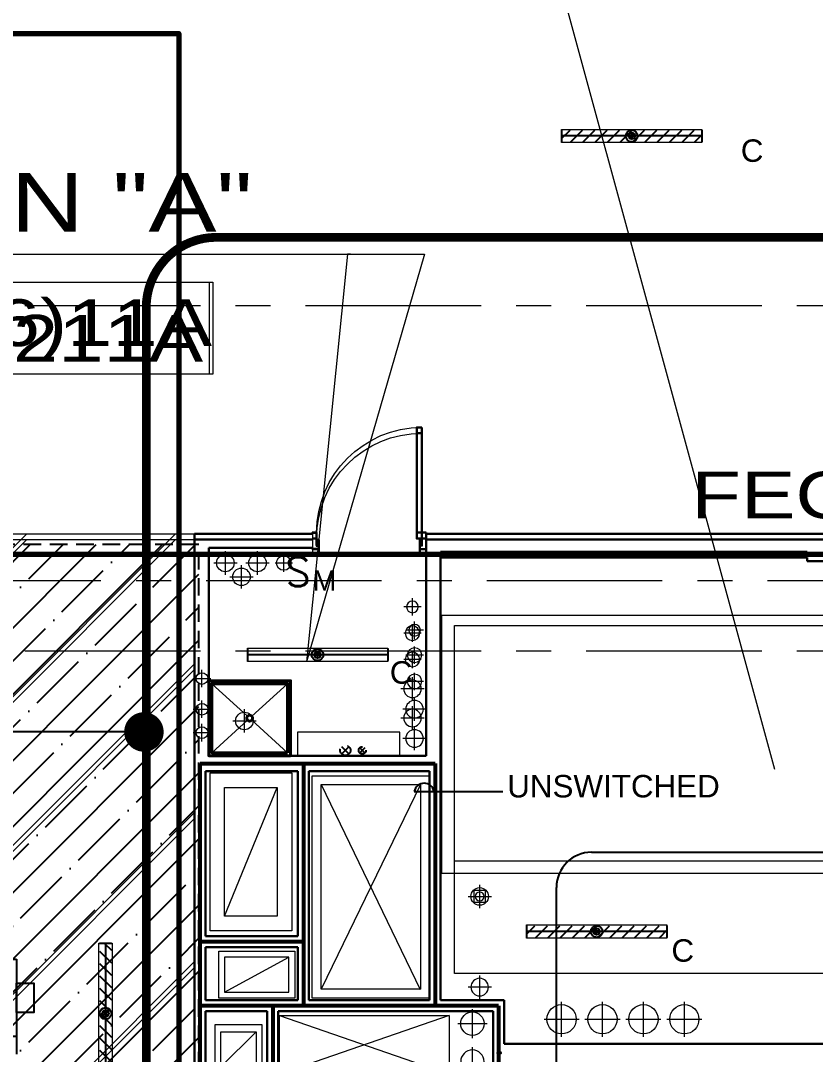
# Model space of a CAD drawing. Header units: inches. Extents: x -26575 to 27, y -11337 to 2257.
# Drawn here: x -23886 to -23614.2, y 765.2 to 1118.6 of the extents above; entities that cross this region are included whole.
import ezdxf
from ezdxf.enums import TextEntityAlignment as Align

# ---------------------------------------------------------------- set-up
doc = ezdxf.new("R2010")
doc.units = ezdxf.units.IN
doc.header["$LTSCALE"] = 48
doc.header["$MEASUREMENT"] = 0
for name, pattern in [('A106$0$CENTER', [2, 1.25, -0.25, 0.25, -0.25]), ('A112$0$CENTER', [2, 1.25, -0.25, 0.25, -0.25]), ('DASHED2', [0.375, 0.25, -0.125]), ('HIDDEN2', [0.1875, 0.125, -0.0625]), ('NB - 12th floor_plan$0$HIDDEN2', [0.1875, 0.125, -0.0625])]:
    doc.linetypes.add(name, pattern=pattern)
for name, color, linetype in [('A-Detl-Iden', 3, 'Continuous'), ('A106$0$A-ANNO-TEXT', 8, 'Continuous'), ('A106$0$A-AREA-IDEN', 8, 'Continuous'), ('A106$0$A-DOOR', 8, 'Continuous'), ('A106$0$A-DOOR-FRAM', 8, 'Continuous'), ('A106$0$A-FLOR-HLAREAS7-11', 8, 'Continuous'), ('A106$0$A-FLOR-OPENING', 8, 'Continuous'), ('A106$0$A-FLOR-PFIX', 8, 'Continuous'), ('A106$0$A-FLOR-SLAB', 8, 'Continuous'), ('A106$0$A-FLOR-SLEEVE', 8, 'Continuous'), ('A106$0$A-FLOR-SPCL', 8, 'Continuous'), ('A106$0$A-GRID-GRDP0-15', 8, 'Continuous'), ('A106$0$A-HVAC-RDFF', 8, 'Continuous'), ('A106$0$A-WALL-FULL-INTR', 8, 'Continuous'), ('A106$0$bc105-11 - A-WALL-FIRE', 8, 'Continuous'), ('A106$0$E-RISER-SLEEVE', 8, 'Continuous'), ('A106$0$M-HVAC', 8, 'Continuous'), ('A106$0$M-HVAC-FLDRAIN', 8, 'Continuous'), ('A112$0$A-ANNO-IDEN', 8, 'Continuous'), ('A112$0$A-DOOR', 8, 'Continuous'), ('A112$0$A-DOOR-FRAM', 8, 'Continuous'), ('A112$0$A-FLOR-HLAREAS7-11', 8, 'Continuous'), ('A112$0$A-FLOR-OPENING', 8, 'Continuous'), ('A112$0$A-FLOR-PFIX', 8, 'Continuous'), ('A112$0$A-FLOR-SLAB', 8, 'Continuous'), ('A112$0$A-FLOR-SLEEVE', 8, 'Continuous'), ('A112$0$A-FLOR-SPCL', 8, 'Continuous'), ('A112$0$A-GRID-GRDP0-15', 8, 'Continuous'), ('A112$0$A-HVAC-RDFF', 8, 'Continuous'), ('A112$0$A-WALL-FULL-INTR', 8, 'Continuous'), ('A112$0$bc112 - A-WALL-FIRE', 8, 'Continuous'), ('A112$0$E-RISER-SLEEVE', 8, 'Continuous'), ('A112$0$M-CONC-PAD', 8, 'Continuous'), ('A112$0$M-HVAC', 8, 'Continuous'), ('A612$0$A-FLOR-OPENING', 8, 'Continuous'), ('A612$0$A-FLOR-SLEEVE', 8, 'Continuous'), ('A612$0$br612 - E-Lite', 3, 'Continuous'), ('E-CNDT', 30, 'Continuous'), ('E-FIRE', 234, 'Continuous'), ('E-Lite', 53, 'Continuous'), ('E-Lite-Emer', 13, 'Continuous'), ('E-Lite-Swch @ 96', 53, 'Continuous'), ('E-Powr-Circ', 232, 'Continuous'), ('E-TEXT', 6, 'Continuous'), ('G-Anno', 6, 'Continuous'), ('M-HVAC-clrn', 1, 'HIDDEN2'), ('M-HVAC-EQPM-FPTD', 94, 'Continuous'), ('M-HVAC-FUTR', 4, 'HIDDEN2'), ('M-HVAC-Supp', 93, 'Continuous'), ('NB - 12th floor_plan$0$STHATCH', 1, 'NB - 12th floor_plan$0$HIDDEN2'), ('NB - 12th floor_plan$0$STWETSTACK', 1, 'NB - 12th floor_plan$0$HIDDEN2'), ('XREF', 7, 'Continuous')]:
    doc.layers.add(name, color=color, linetype=linetype)
doc.layers.add('E-Fire-Covr', color=240, linetype='Continuous', lineweight=70, plot=False)
doc.styles.add('A106$0$Arial', font='arial.ttf', dxfattribs={"height": 0.076839})
doc.styles.add('A106$0$style-Arial', font='arial.ttf')
doc.styles.add('A112$0$Arial', font='arial.ttf', dxfattribs={"height": 0.076839})
doc.styles.add('M08', font='arial.ttf', dxfattribs={"height": 7.68})
doc.styles.add('MAMEP ANNO', font='arial.ttf', dxfattribs={"height": 0.078125})
doc.styles.get("Standard").update_dxf_attribs({"font": 'simplex.shx'})

# ---------------------------------------------------------------- blocks, each defined once
blk = doc.blocks.new('*D343', base_point=(0, 0))
at = {"layer": 'A106$0$A-FLOR-SLEEVE', "linetype": 'Continuous', "lineweight": 0}
for p, q in [((0, -4), (0, 4)), ((-4, 0), (4, 0))]:
    blk.add_line(p, q, dxfattribs=at)
blk = doc.blocks.new('*U342')
at = {"layer": 'A106$0$A-FLOR-SLEEVE', "linetype": 'Continuous', "lineweight": 13}
blk.add_circle((0, 0), 3, dxfattribs=at)
at = {"layer": 'A106$0$A-FLOR-SLEEVE', "linetype": 'Continuous', "lineweight": 0}
blk.add_blockref('*D343', (0, 0), dxfattribs=at)
blk = doc.blocks.new('A106$0$36D478_2')
at = {"layer": 'A106$0$A-DOOR', "linetype": 'Continuous', "lineweight": 0, "extrusion": (0, 0, -1)}
blk.add_arc((0.85, 5.25), 36, 0, 90, dxfattribs=at)
at = {"layer": 'A106$0$A-DOOR', "linetype": 'Continuous', "lineweight": 30}
blk.add_3dface([(-0.85, 41.25), (-2.6, 41.25), (-2.6, 5.25), (-0.85, 5.25)], dxfattribs=at)
at = {"layer": 'A106$0$A-DOOR-FRAM', "linetype": 'Continuous', "lineweight": 30}
for p, q in [((-38.35, 5.25), (-36.85, 5.25)), ((-38.35, 5.25), (-38.35, 4.88)), ((-36.85, 5.25), (-36.85, 2.83)), ((0.65, 5.25), (-0.85, 5.25)), ((-0.85, 5.25), (-0.85, 2.83)), ((0.65, 5.25), (0.65, 4.88)), ((-38.35, -0.37), (-38.35, 0)), ((-36.85, 2.83), (-36.1, 2.83)), ((-36.1, 2.83), (-36.1, -0.37)), ((-0.85, 2.83), (-1.6, 2.83)), ((-1.6, 2.83), (-1.6, -0.37)), ((0.65, -0.37), (0.65, 0)), ((-36.1, -0.37), (-38.35, -0.37)), ((-1.6, -0.37), (0.65, -0.37))]:
    blk.add_line(p, q, dxfattribs=at)
at = {"layer": 'A106$0$A-DOOR-FRAM', "linetype": 'Continuous', "lineweight": 13}
for p, q in [((-38.35, 4.88), (-38.2, 4.88)), ((-38.2, 5.1), (-37, 5.1)), ((-38.2, 5.1), (-38.2, 4.88)), ((-37, 5.1), (-37, 2.68)), ((0.5, 5.1), (-0.7, 5.1)), ((-0.7, 5.1), (-0.7, 2.68)), ((0.5, 5.1), (0.5, 4.88)), ((0.65, 4.88), (0.5, 4.88)), ((-38.2, 0), (-38.35, 0)), ((-38.2, -0.22), (-38.2, 0)), ((-37, 2.68), (-36.25, 2.68)), ((-36.25, 2.68), (-36.25, -0.22)), ((-0.7, 2.68), (-1.45, 2.68)), ((-1.45, 2.68), (-1.45, -0.22)), ((0.5, -0.22), (0.5, 0)), ((0.5, 0), (0.65, 0)), ((-36.25, -0.22), (-38.2, -0.22)), ((-1.45, -0.22), (0.5, -0.22))]:
    blk.add_line(p, q, dxfattribs=at)
blk = doc.blocks.new('*D346', base_point=(0, 0))
at = {"linetype": 'Continuous', "lineweight": 0}
for p, q in [((-0.75, 0), (0.75, 0)), ((0, -0.75), (0, 0.75))]:
    blk.add_line(p, q, dxfattribs=at)
blk = doc.blocks.new('*U345')
at = {"layer": 'A106$0$E-RISER-SLEEVE', "linetype": 'Continuous', "lineweight": 13}
blk.add_circle((0, 0), 0.5, dxfattribs=at)
at = {"linetype": 'Continuous', "lineweight": 0}
blk.add_blockref('*D346', (0, 0), dxfattribs=at)
blk = doc.blocks.new('*D350', base_point=(0, 0))
at = {"layer": 'A106$0$A-FLOR-SLEEVE', "linetype": 'Continuous', "lineweight": 0}
for p, q in [((0, -6), (0, 6)), ((-6, 0), (6, 0))]:
    blk.add_line(p, q, dxfattribs=at)
blk = doc.blocks.new('*U349')
at = {"layer": 'A106$0$A-FLOR-SLEEVE', "linetype": 'Continuous', "lineweight": 13}
blk.add_circle((0, 0), 5, dxfattribs=at)
at = {"layer": 'A106$0$A-FLOR-SLEEVE', "linetype": 'Continuous', "lineweight": 0}
blk.add_blockref('*D350', (0, 0), dxfattribs=at)
blk = doc.blocks.new('*D360', base_point=(0, 0))
at = {"layer": 'A106$0$A-FLOR-SLEEVE', "linetype": 'Continuous', "lineweight": 0}
for p, q in [((-3, 0), (3, 0)), ((0, -3), (0, 3))]:
    blk.add_line(p, q, dxfattribs=at)
blk = doc.blocks.new('*U359')
at = {"layer": 'A106$0$A-FLOR-SLEEVE', "linetype": 'Continuous', "lineweight": 13}
blk.add_circle((0, 0), 2.5, dxfattribs=at)
at = {"layer": 'A106$0$A-FLOR-SLEEVE', "linetype": 'Continuous', "lineweight": 0}
blk.add_blockref('*D360', (0, 0), dxfattribs=at)
blk = doc.blocks.new('*D362', base_point=(0, 0))
at = {"layer": 'A106$0$A-FLOR-SLEEVE', "linetype": 'Continuous', "lineweight": 0}
for p, q in [((0, -4), (0, 4)), ((4, 0), (-4, 0))]:
    blk.add_line(p, q, dxfattribs=at)
blk = doc.blocks.new('*U361')
at = {"layer": 'A106$0$A-FLOR-SLEEVE', "linetype": 'Continuous', "lineweight": 13, "extrusion": (0, 0, -1)}
blk.add_circle((0, 0), 3, dxfattribs=at)
at = {"layer": 'A106$0$A-FLOR-SLEEVE', "linetype": 'Continuous', "lineweight": 0}
blk.add_blockref('*D362', (0, 0), dxfattribs=at)
blk = doc.blocks.new('*D364', base_point=(0, 0))
at = {"layer": 'A106$0$A-FLOR-SLEEVE', "linetype": 'Continuous', "lineweight": 0}
for p, q in [((0, -3), (0, 3)), ((3, 0), (-3, 0))]:
    blk.add_line(p, q, dxfattribs=at)
blk = doc.blocks.new('*U363')
at = {"layer": 'A106$0$A-FLOR-SLEEVE', "linetype": 'Continuous', "lineweight": 13, "extrusion": (0, 0, -1)}
blk.add_circle((0, 0), 2.5, dxfattribs=at)
at = {"layer": 'A106$0$A-FLOR-SLEEVE', "linetype": 'Continuous', "lineweight": 0}
blk.add_blockref('*D364', (0, 0), dxfattribs=at)
blk = doc.blocks.new('*D366', base_point=(0, 0))
at = {"layer": 'A106$0$A-FLOR-SLEEVE', "linetype": 'Continuous', "lineweight": 0}
for p, q in [((0, -3), (0, 3)), ((3, 0), (-3, 0))]:
    blk.add_line(p, q, dxfattribs=at)
blk = doc.blocks.new('*U365')
at = {"layer": 'A106$0$A-FLOR-SLEEVE', "linetype": 'Continuous', "lineweight": 13, "extrusion": (0, 0, -1)}
blk.add_circle((0, 0), 2, dxfattribs=at)
at = {"layer": 'A106$0$A-FLOR-SLEEVE', "linetype": 'Continuous', "lineweight": 0}
blk.add_blockref('*D366', (0, 0), dxfattribs=at)
blk = doc.blocks.new('*D368', base_point=(0, 0))
at = {"layer": 'A106$0$A-FLOR-SLEEVE', "linetype": 'Continuous', "lineweight": 0}
for p, q in [((-3, 0), (3, 0)), ((0, -3), (0, 3))]:
    blk.add_line(p, q, dxfattribs=at)
blk = doc.blocks.new('*U367')
at = {"layer": 'A106$0$A-FLOR-SLEEVE', "linetype": 'Continuous', "lineweight": 13}
blk.add_circle((0, 0), 2, dxfattribs=at)
at = {"layer": 'A106$0$A-FLOR-SLEEVE', "linetype": 'Continuous', "lineweight": 0}
blk.add_blockref('*D368', (0, 0), dxfattribs=at)
blk = doc.blocks.new('*U377')
at = {"layer": 'A106$0$M-HVAC-FLDRAIN', "linetype": 'Continuous', "lineweight": 0, "extrusion": (0, 0, -1)}
blk.add_circle((0, 0, 0), 12, dxfattribs=at)
at = {"layer": 'A106$0$M-HVAC-FLDRAIN', "linetype": 'Continuous', "lineweight": 13}
blk.add_3dface([(16, 16, 0), (-16, 16, 0), (-16, -16, 0), (16, -16, 0)], dxfattribs=at)
blk = doc.blocks.new('A106')
at = {"layer": 'A106$0$A-FLOR-HLAREAS7-11', "lineweight": 0}
h = blk.add_hatch(dxfattribs=at)
h.set_pattern_fill('HATCH', color=256, style=0, pattern_type=2)
h.set_pattern_definition([(45, (-24101.187, 216.82), (-25.4558, 25.4558), [])])
h.paths.add_polyline_path([(-23826.57, 943.16), (-23826.57, 543.91), (-24212.2, 543.91), (-24036.51, 943.16)])
at = {"layer": 'A106$0$A-AREA-IDEN', "lineweight": 13}
blk.add_line((-23930.16, 1038.72, 0.21), (-23773.25, 1038.72, 0.21), dxfattribs=at)
at = {"layer": 'A106$0$A-AREA-IDEN', "lineweight": 0, "elevation": 0.21, "flags": 128}
for points in [[(-23760.58, 1163.87), (-23710.41, 1163.87), (-23628.22, 862.66)], [(-23773.25, 1038.72), (-23747.94, 1038.72), (-23788.22, 899.41)]]:
    blk.add_lwpolyline(points, dxfattribs=at)
at = {"layer": 'A106$0$A-AREA-IDEN', "lineweight": 13}
blk.add_3dface([(-23928.96, 1029.2, 0.21), (-23821.58, 1029.2, 0.21), (-23821.58, 997.67, 0.21), (-23928.96, 997.67, 0.21)], dxfattribs=at)
at = {"layer": 'A106$0$A-FLOR-HLAREAS7-11', "lineweight": 0}
blk.add_3dface([(-23826.57, 943.16), (-23826.57, 543.91), (-24212.2, 543.91), (-24036.51, 943.16)], dxfattribs=at)
at = {"layer": 'A106$0$A-FLOR-OPENING', "lineweight": 0}
for points in [[(-23821.27, 861.41), (-23793.27, 861.41), (-23793.27, 807.41), (-23821.27, 807.41)], [(-23786.27, 860.41), (-23746.27, 860.41), (-23746.27, 784.41), (-23786.27, 784.41)], [(-23818.27, 800.41), (-23792.27, 800.41), (-23792.27, 784.41), (-23818.27, 784.41)], [(-23797.52, 778.41), (-23739.52, 778.41), (-23739.52, 758.41), (-23797.52, 758.41)], [(-23819.52, 775.41), (-23803.52, 775.41), (-23803.52, 758.41), (-23819.52, 758.41)]]:
    blk.add_3dface(points, dxfattribs=at)
at = {"layer": 'A106$0$A-FLOR-PFIX', "lineweight": 0}
for p, q in [((-23820.7, 891.9), (-23808.45, 880.77)), ((-23794.72, 891.9), (-23806.94, 880.78)), ((-23808.46, 879.4), (-23820.7, 868.27)), ((-23806.96, 879.41), (-23794.72, 868.27))]:
    blk.add_line(p, q, dxfattribs=at)
at = {"layer": 'A106$0$A-FLOR-PFIX', "lineweight": 40, "extrusion": (0, 0, -1)}
blk.add_circle((23807.71, 880.09), 1.01, dxfattribs=at)
at = {"layer": 'A106$0$A-FLOR-PFIX', "lineweight": 40}
for points in [[(-23793.72, 867.27), (-23821.7, 867.27), (-23821.7, 892.9), (-23793.72, 892.9)], [(-23794.72, 868.27), (-23820.7, 868.27), (-23820.7, 891.9), (-23794.72, 891.9)]]:
    blk.add_3dface(points, dxfattribs=at)
at = {"layer": 'A106$0$A-FLOR-SLAB', "lineweight": 0}
for p, q in [((-23797.52, 778.41), (-23739.52, 758.41)), ((-23739.52, 778.41), (-23797.52, 758.41))]:
    blk.add_line(p, q, dxfattribs=at)
at = {"layer": 'A106$0$A-FLOR-SPCL', "lineweight": 13}
blk.add_3dface([(-23791.3, 867.27), (-23756.3, 867.27), (-23756.3, 875.27), (-23791.3, 875.27)], dxfattribs=at)
at = {"layer": 'A106$0$A-GRID-GRDP0-15', "linetype": 'A106$0$CENTER', "lineweight": 0}
for p, q in [((-23884.56, 1021.17), (-20452.76, 1021.17)), ((-24110.57, 927.16), (-20437.54, 927.16)), ((-23884.56, 903.16), (-20364.93, 903.16))]:
    blk.add_line(p, q, dxfattribs=at)
at = {"layer": 'A106$0$A-HVAC-RDFF', "lineweight": 0}
for p, q in [((-23816.27, 812.41), (-23798.27, 856.41)), ((-23749.27, 857.41), (-23783.27, 787.41)), ((-23783.27, 857.41), (-23749.35, 787.37)), ((-23816.27, 786.41), (-23794.27, 798.41)), ((-23817.52, 760.91), (-23805.52, 772.91))]:
    blk.add_line(p, q, dxfattribs=at)
at = {"layer": 'A106$0$A-HVAC-RDFF', "lineweight": 13}
for points in [[(-23816.27, 856.41), (-23798.27, 856.41), (-23798.27, 812.41), (-23816.27, 812.41)], [(-23783.27, 857.41), (-23749.27, 857.41), (-23749.27, 787.41), (-23783.27, 787.41)], [(-23816.27, 786.41), (-23794.27, 786.41), (-23794.27, 798.41), (-23816.27, 798.41)], [(-23817.52, 772.91), (-23805.52, 772.91), (-23805.52, 760.91), (-23817.52, 760.91)]]:
    blk.add_3dface(points, dxfattribs=at)
at = {"layer": 'A106$0$A-WALL-FULL-INTR', "lineweight": 30}
for p, q in [((-23826.57, 752.66), (-23826.57, 943.16)), ((-23786.15, 943.16), (-23826.57, 943.16)), ((-23558.28, 943.16), (-23747.3, 943.16)), ((-23747.3, 943.16), (-23747.3, 867.27)), ((-23821.69, 938.29), (-23786.15, 938.29)), ((-23821.69, 867.27), (-23821.69, 938.29)), ((-23617.02, 937.03), (-23742.43, 937.03)), ((-23742.43, 937.03), (-23742.43, 783.66)), ((-23617.02, 935.78), (-23617.02, 937.03)), ((-23593.02, 935.78), (-23617.02, 935.78)), ((-23821.69, 867.27), (-23747.3, 867.27)), ((-23822.82, 862.02), (-23791.18, 862.02)), ((-23822.82, 805.52), (-23822.82, 862.02)), ((-23791.18, 862.02), (-23791.18, 805.52)), ((-23787.43, 862.02), (-23787.43, 783.66)), ((-23787.43, 862.02), (-23746.18, 862.02)), ((-23746.18, 862.02), (-23746.18, 783.66)), ((-23746.18, 858.5), (-23746.18, 783.66)), ((-23791.18, 805.52), (-23822.82, 805.52)), ((-23791.18, 801.77), (-23822.82, 801.77)), ((-23822.82, 783.66), (-23822.82, 801.77)), ((-23791.18, 801.77), (-23791.18, 783.66)), ((-23791.18, 783.66), (-23822.82, 783.66)), ((-23746.18, 783.66), (-23787.43, 783.66)), ((-23746.18, 783.66), (-23783.49, 783.66)), ((-23720.69, 783.66), (-23742.43, 783.66)), ((-23720.69, 783.66), (-23720.69, 768.78)), ((-23801.69, 779.91), (-23822.82, 779.91)), ((-23822.82, 756.41), (-23822.82, 779.91)), ((-23801.69, 779.91), (-23801.69, 756.41)), ((-23724.44, 779.91), (-23797.94, 779.91)), ((-23797.94, 779.91), (-23797.94, 756.41)), ((-23724.44, 779.91), (-23724.44, 756.41)), ((-23487.49, 768.78), (-23720.69, 768.78))]:
    blk.add_line(p, q, dxfattribs=at)
at = {"layer": 'A106$0$A-WALL-FULL-INTR', "lineweight": 13}
blk.add_line((-23786.15, 938.29), (-23786.15, 943.16), dxfattribs=at)
at = {"layer": 'A106$0$bc105-11 - A-WALL-FIRE', "lineweight": 53}
for p, q in [((-23824.69, 754.54), (-23824.69, 864.65)), ((-23824.69, 864.65), (-23744.31, 864.65)), ((-23789.31, 864.65), (-23789.31, 781.79)), ((-23744.31, 864.65), (-23744.31, 781.79)), ((-23789.46, 803.65), (-23824.69, 803.65)), ((-23722.57, 781.79), (-23824.69, 781.79)), ((-23799.82, 781.79), (-23799.82, 754.54)), ((-23722.57, 781.79), (-23722.57, 754.54))]:
    blk.add_line(p, q, dxfattribs=at)
at = {"layer": 'A106$0$M-HVAC', "lineweight": 0}
for p, q in [((-23737.65, 792.8), (-23737.65, 831.16)), ((-23547.08, 792.8), (-23737.65, 792.8))]:
    blk.add_line(p, q, dxfattribs=at)
at = {"layer": 'A106$0$M-HVAC', "lineweight": 13}
blk.add_3dface([(-23737.65, 911.8), (-23547.08, 911.8), (-23547.08, 831.16), (-23737.65, 831.16)], dxfattribs=at)
at = {"layer": 'A106$0$A-DOOR', "lineweight": 0}
blk.add_blockref('A106$0$36D478_2', (-23747.95, 938.28), dxfattribs=at)
at = {"layer": 'A106$0$A-FLOR-SLEEVE', "lineweight": 13}
for name, p in [('*U342', (-23816.02, 933.16)), ('*U342', (-23805.02, 933.16)), ('*U359', (-23796.02, 933.16)), ('*U342', (-23810.52, 928.41)), ('*U365', (-23752.02, 918.16)), ('*U363', (-23752.02, 909.16)), ('*U363', (-23752.02, 900.16)), ('*U367', (-23824.02, 893.66)), ('*U361', (-23752.02, 890.16)), ('*U361', (-23752.02, 880.16)), ('*U342', (-23809.52, 879.16)), ('*U342', (-23729.02, 819.16)), ('*U361', (-23729.02, 788.16)), ('*U349', (-23701.02, 777.16)), ('*U349', (-23687.02, 777.16)), ('*U349', (-23673.02, 777.16)), ('*U349', (-23659.02, 777.16))]:
    blk.add_blockref(name, p, dxfattribs=at)
at = {"layer": 'A106$0$E-RISER-SLEEVE', "lineweight": 13}
blk.add_blockref('*U345', (-23722.23, 765.72), dxfattribs=at)
at = {"layer": 'A106$0$M-HVAC-FLDRAIN', "lineweight": 0, "xscale": 0.125, "yscale": 0.125, "zscale": 0.125}
blk.add_blockref('*U377', (-23729.02, 819.16, 0), dxfattribs=at)
at = {"layer": 'A106$0$A-ANNO-TEXT', "lineweight": 13, "style": 'A106$0$style-Arial', "width": 1.246875}
blk.add_text('FEC', height=16, dxfattribs=at).set_placement((-23656.66, 964.41, 0.21), align=Align.TOP_LEFT)
at = {"layer": 'A106$0$A-AREA-IDEN', "lineweight": 13, "style": 'A106$0$style-Arial', "width": 1.246875}
blk.add_text('E(6)11A', height=16, dxfattribs=at).set_placement((-23922.78, 1007.31, 0.21))
at = {"layer": 'A106$0$A-AREA-IDEN', "lineweight": 13, "insert": (-23930.16, 1046.19, 0.21), "char_height": 20, "attachment_point": 7, "line_spacing_factor": 0.6, "style": 'A106$0$Arial'}
blk.add_mtext('\\H1x;\\W1.24688;JAN "A"', dxfattribs=at)
blk = doc.blocks.new('LTG-Switch-Anno')
at = {"color": 0, "linetype": 'ByBlock'}
blk.add_text('S', height=0.1042, dxfattribs=at).set_placement((0, -0.1094), align=Align.CENTER)
at = {"color": 6, "style": 'MAMEP ANNO'}
blk.add_attdef('SUB', (0.0521, -0.125), '', height=0.0729, dxfattribs=at)
blk = doc.blocks.new('A112')
at = {"layer": 'A112$0$A-FLOR-HLAREAS7-11', "lineweight": 0}
h = blk.add_hatch(dxfattribs=at)
h.set_pattern_fill('HATCH', color=256, style=0, pattern_type=2)
h.set_pattern_definition([(45, (-24101.187, 214.82), (-25.4558, 25.4558), [])])
h.paths.add_polyline_path([(-23826.57, 941.16), (-23826.57, 543.91), (-24212.2, 543.91), (-24036.31, 941.16)])
at = {"layer": 'A112$0$A-ANNO-IDEN', "lineweight": 13}
blk.add_line((-23930.16, 1038.72, 0.21), (-23773.25, 1038.72, 0.21), dxfattribs=at)
at = {"layer": 'A112$0$A-ANNO-IDEN', "lineweight": 0, "elevation": 0.21, "flags": 128}
for points in [[(-23760.58, 1163.87), (-23710.41, 1163.87), (-23628.22, 862.66)], [(-23773.25, 1038.72), (-23774.24, 1038.72), (-23788.22, 899.41)]]:
    blk.add_lwpolyline(points, dxfattribs=at)
at = {"layer": 'A112$0$A-ANNO-IDEN', "lineweight": 13}
blk.add_3dface([(-23928.96, 1029.2, 0.21), (-23820.3, 1029.2, 0.21), (-23820.3, 997.67, 0.21), (-23928.96, 997.67, 0.21)], dxfattribs=at)
at = {"layer": 'A112$0$A-DOOR', "lineweight": 0, "extrusion": (0, 0, -1)}
blk.add_arc((23748.8, 941.53), 36, 0, 90, dxfattribs=at)
at = {"layer": 'A112$0$A-DOOR', "lineweight": 30}
blk.add_3dface([(-23748.8, 977.53), (-23750.55, 977.53), (-23750.55, 941.53), (-23748.8, 941.53)], dxfattribs=at)
at = {"layer": 'A112$0$A-DOOR-FRAM', "lineweight": 30}
for p, q in [((-23786.3, 941.53), (-23784.8, 941.53)), ((-23786.3, 941.53), (-23786.3, 941.16)), ((-23784.8, 941.53), (-23784.8, 939.11)), ((-23747.3, 941.53), (-23748.8, 941.53)), ((-23748.8, 941.53), (-23748.8, 939.11)), ((-23747.3, 941.53), (-23747.3, 941.16)), ((-23784.8, 939.11), (-23784.05, 939.11)), ((-23784.05, 939.11), (-23784.05, 935.91)), ((-23748.8, 939.11), (-23749.55, 939.11)), ((-23749.55, 939.11), (-23749.55, 935.91)), ((-23786.3, 935.91), (-23786.3, 936.29)), ((-23784.05, 935.91), (-23786.3, 935.91)), ((-23749.55, 935.91), (-23747.3, 935.91)), ((-23747.3, 935.91), (-23747.3, 936.28))]:
    blk.add_line(p, q, dxfattribs=at)
at = {"layer": 'A112$0$A-DOOR-FRAM', "lineweight": 13}
for p, q in [((-23786.3, 941.16), (-23786.15, 941.16)), ((-23786.15, 941.38), (-23784.95, 941.38)), ((-23786.15, 941.38), (-23786.15, 941.16)), ((-23784.95, 941.38), (-23784.95, 938.96)), ((-23747.45, 941.38), (-23748.65, 941.38)), ((-23748.65, 941.38), (-23748.65, 938.96)), ((-23747.45, 941.38), (-23747.45, 941.16)), ((-23747.3, 941.16), (-23747.45, 941.16)), ((-23784.95, 938.96), (-23784.2, 938.96)), ((-23784.2, 938.96), (-23784.2, 936.06)), ((-23748.65, 938.96), (-23749.4, 938.96)), ((-23749.4, 938.96), (-23749.4, 936.06)), ((-23786.15, 936.29), (-23786.3, 936.29)), ((-23786.15, 936.06), (-23786.15, 936.29)), ((-23784.2, 936.06), (-23786.15, 936.06)), ((-23749.4, 936.06), (-23747.45, 936.06)), ((-23747.45, 936.06), (-23747.45, 936.28)), ((-23747.45, 936.28), (-23747.3, 936.28))]:
    blk.add_line(p, q, dxfattribs=at)
at = {"layer": 'A112$0$A-FLOR-HLAREAS7-11', "lineweight": 0}
blk.add_3dface([(-23826.57, 941.16), (-23826.57, 543.91), (-24212.2, 543.91), (-24036.31, 941.16)], dxfattribs=at)
at = {"layer": 'A112$0$A-FLOR-OPENING', "lineweight": 0}
for points in [[(-23821.27, 861.41), (-23793.27, 861.41), (-23793.27, 807.41), (-23821.27, 807.41)], [(-23786.27, 860.41), (-23746.27, 860.41), (-23746.27, 784.41), (-23786.27, 784.41)], [(-23818.27, 800.41), (-23792.27, 800.41), (-23792.27, 784.41), (-23818.27, 784.41)], [(-23797.52, 778.41), (-23739.52, 778.41), (-23739.52, 758.41), (-23797.52, 758.41)], [(-23819.52, 775.41), (-23803.52, 775.41), (-23803.52, 758.41), (-23819.52, 758.41)]]:
    blk.add_3dface(points, dxfattribs=at)
at = {"layer": 'A112$0$A-FLOR-PFIX', "lineweight": 0}
for p, q in [((-23820.7, 891.9), (-23808.45, 880.77)), ((-23794.72, 891.9), (-23806.94, 880.78)), ((-23808.46, 879.4), (-23820.7, 868.27)), ((-23806.96, 879.41), (-23794.72, 868.27))]:
    blk.add_line(p, q, dxfattribs=at)
at = {"layer": 'A112$0$A-FLOR-PFIX', "lineweight": 40, "extrusion": (0, 0, -1)}
blk.add_circle((23807.71, 880.09), 1.01, dxfattribs=at)
at = {"layer": 'A112$0$A-FLOR-PFIX', "lineweight": 40}
for points in [[(-23793.72, 867.27), (-23821.7, 867.27), (-23821.7, 892.9), (-23793.72, 892.9)], [(-23794.72, 868.27), (-23820.7, 868.27), (-23820.7, 891.9), (-23794.72, 891.9)]]:
    blk.add_3dface(points, dxfattribs=at)
at = {"layer": 'A112$0$A-FLOR-SLAB', "lineweight": 0}
for p, q in [((-23797.52, 778.41), (-23739.52, 758.41)), ((-23739.52, 778.41), (-23797.52, 758.41))]:
    blk.add_line(p, q, dxfattribs=at)
at = {"layer": 'A112$0$A-FLOR-SLEEVE', "lineweight": 0}
for p, q in [((-23816.02, 929.16), (-23816.02, 937.16)), ((-23805.02, 929.16), (-23805.02, 937.16)), ((-23820.02, 933.16), (-23812.02, 933.16)), ((-23809.02, 933.16), (-23801.02, 933.16)), ((-23799.02, 933.16), (-23793.02, 933.16)), ((-23796.02, 930.16), (-23796.02, 936.16)), ((-23751.3, 907.16), (-23751.3, 913.16)), ((-23751.3, 907.16), (-23751.3, 913.16)), ((-23748.3, 910.16), (-23754.3, 910.16)), ((-23748.3, 910.16), (-23754.3, 910.16)), ((-23748.3, 901.66), (-23754.3, 901.66)), ((-23748.3, 901.66), (-23754.3, 901.66)), ((-23751.3, 898.66), (-23751.3, 904.66)), ((-23751.3, 898.66), (-23751.3, 904.66)), ((-23824.02, 890.66), (-23824.02, 896.66)), ((-23751.3, 889.66), (-23751.3, 895.66)), ((-23751.3, 889.66), (-23751.3, 895.66)), ((-23827.02, 893.66), (-23821.02, 893.66)), ((-23748.3, 892.66), (-23754.3, 892.66)), ((-23748.3, 892.66), (-23754.3, 892.66)), ((-23751.3, 879.16), (-23751.3, 887.16)), ((-23751.3, 879.16), (-23751.3, 887.16)), ((-23824.02, 880.17), (-23824.02, 886.17)), ((-23827.02, 883.17), (-23821.02, 883.17)), ((-23809.52, 875.16), (-23809.52, 883.16)), ((-23747.3, 883.16), (-23755.3, 883.16)), ((-23747.3, 883.16), (-23755.3, 883.16)), ((-23824.02, 872.16), (-23824.02, 878.16)), ((-23813.52, 879.16), (-23805.52, 879.16)), ((-23751.3, 869.16), (-23751.3, 877.16)), ((-23751.3, 869.16), (-23751.3, 877.16)), ((-23827.02, 875.16), (-23821.02, 875.16)), ((-23747.3, 873.16), (-23755.3, 873.16)), ((-23747.3, 873.16), (-23755.3, 873.16)), ((-23701.02, 771.16), (-23701.02, 783.16)), ((-23687.02, 771.16), (-23687.02, 783.16)), ((-23673.02, 771.16), (-23673.02, 783.16)), ((-23659.02, 771.16), (-23659.02, 783.16)), ((-23731.52, 770.66), (-23731.52, 780.66)), ((-23736.52, 775.66), (-23726.52, 775.66)), ((-23707.02, 777.16), (-23695.02, 777.16)), ((-23693.02, 777.16), (-23681.02, 777.16)), ((-23679.02, 777.16), (-23667.02, 777.16)), ((-23665.02, 777.16), (-23653.02, 777.16)), ((-23731.52, 757.66), (-23731.52, 767.66))]:
    blk.add_line(p, q, dxfattribs=at)
at = {"layer": 'A112$0$A-FLOR-SLEEVE', "lineweight": 13}
for centre, radius in [((-23816.02, 933.16), 3), ((-23805.02, 933.16), 3), ((-23796.02, 933.16), 2.5), ((-23824.02, 893.66), 2), ((-23824.02, 883.17), 2), ((-23809.52, 879.16), 3), ((-23824.02, 875.16), 2), ((-23701.02, 777.16), 5), ((-23687.02, 777.16), 5), ((-23673.02, 777.16), 5), ((-23659.02, 777.16), 5), ((-23731.52, 775.66), 4)]:
    blk.add_circle(centre, radius, dxfattribs=at)
at = {"layer": 'A112$0$A-FLOR-SLEEVE', "lineweight": 13, "extrusion": (0, 0, -1)}
for centre, radius in [((23751.3, 910.16), 2), ((23751.3, 910.16), 2), ((23751.3, 901.66), 2.5), ((23751.3, 901.66), 2.5), ((23751.3, 892.66), 2.5), ((23751.3, 892.66), 2.5), ((23751.3, 883.16), 3), ((23751.3, 883.16), 3), ((23751.3, 873.16), 3), ((23751.3, 873.16), 3), ((23731.52, 762.66), 4)]:
    blk.add_circle(centre, radius, dxfattribs=at)
at = {"layer": 'A112$0$A-FLOR-SPCL', "lineweight": 13}
blk.add_3dface([(-23791.3, 867.27), (-23756.3, 867.27), (-23756.3, 875.27), (-23791.3, 875.27)], dxfattribs=at)
at = {"layer": 'A112$0$A-GRID-GRDP0-15', "linetype": 'A112$0$CENTER', "lineweight": 0}
for p, q in [((-23884.56, 1021.17), (-20452.76, 1021.17)), ((-24110.57, 927.16), (-20437.54, 927.16)), ((-23884.56, 903.16), (-20364.93, 903.16))]:
    blk.add_line(p, q, dxfattribs=at)
at = {"layer": 'A112$0$A-HVAC-RDFF', "lineweight": 0}
for p, q in [((-23816.27, 812.41), (-23798.27, 856.41)), ((-23749.27, 857.41), (-23783.27, 787.41)), ((-23783.27, 857.41), (-23749.35, 787.37)), ((-23816.27, 786.41), (-23794.27, 798.41)), ((-23817.52, 760.91), (-23805.52, 772.91))]:
    blk.add_line(p, q, dxfattribs=at)
at = {"layer": 'A112$0$A-HVAC-RDFF', "lineweight": 13}
for points in [[(-23816.27, 856.41), (-23798.27, 856.41), (-23798.27, 812.41), (-23816.27, 812.41)], [(-23783.27, 857.41), (-23749.27, 857.41), (-23749.27, 787.41), (-23783.27, 787.41)], [(-23816.27, 786.41), (-23794.27, 786.41), (-23794.27, 798.41), (-23816.27, 798.41)], [(-23817.52, 772.91), (-23805.52, 772.91), (-23805.52, 760.91), (-23817.52, 760.91)]]:
    blk.add_3dface(points, dxfattribs=at)
at = {"layer": 'A112$0$A-WALL-FULL-INTR', "lineweight": 30}
for p, q in [((-23826.57, 752.66), (-23826.57, 941.16)), ((-23786.15, 941.16), (-23826.57, 941.16)), ((-23558.28, 941.16), (-23747.3, 941.16)), ((-23747.3, 941.16), (-23747.3, 867.27)), ((-23821.69, 936.29), (-23786.15, 936.29)), ((-23821.69, 867.27), (-23821.69, 936.29)), ((-23617.02, 935.03), (-23742.43, 935.03)), ((-23742.43, 935.03), (-23742.43, 783.66)), ((-23617.02, 933.78), (-23617.02, 935.03)), ((-23593.02, 933.78), (-23617.02, 933.78)), ((-23821.69, 867.27), (-23747.3, 867.27)), ((-23822.82, 862.02), (-23791.18, 862.02)), ((-23822.82, 805.52), (-23822.82, 862.02)), ((-23791.18, 862.02), (-23791.18, 805.52)), ((-23787.43, 862.02), (-23787.43, 783.66)), ((-23787.43, 862.02), (-23746.18, 862.02)), ((-23746.18, 862.02), (-23746.18, 783.66)), ((-23746.18, 858.5), (-23746.18, 783.66)), ((-23791.18, 805.52), (-23822.82, 805.52)), ((-23791.18, 801.77), (-23822.82, 801.77)), ((-23822.82, 783.66), (-23822.82, 801.77)), ((-23791.18, 801.77), (-23791.18, 783.66)), ((-23791.18, 783.66), (-23822.82, 783.66)), ((-23746.18, 783.66), (-23787.43, 783.66)), ((-23746.18, 783.66), (-23783.49, 783.66)), ((-23720.69, 783.66), (-23742.43, 783.66)), ((-23720.69, 783.66), (-23720.69, 768.78)), ((-23801.69, 779.91), (-23822.82, 779.91)), ((-23822.82, 756.41), (-23822.82, 779.91)), ((-23801.69, 779.91), (-23801.69, 756.41)), ((-23724.44, 779.91), (-23797.94, 779.91)), ((-23797.94, 779.91), (-23797.94, 756.41)), ((-23724.44, 779.91), (-23724.44, 756.41)), ((-23487.49, 768.78), (-23720.69, 768.78))]:
    blk.add_line(p, q, dxfattribs=at)
at = {"layer": 'A112$0$A-WALL-FULL-INTR', "lineweight": 13}
blk.add_line((-23786.15, 936.29), (-23786.15, 941.16), dxfattribs=at)
at = {"layer": 'A112$0$bc112 - A-WALL-FIRE', "lineweight": 53}
for p, q in [((-23824.69, 754.54), (-23824.69, 864.65)), ((-23824.69, 864.65), (-23744.31, 864.65)), ((-23789.31, 864.65), (-23789.31, 781.79)), ((-23744.31, 864.65), (-23744.31, 781.79)), ((-23789.46, 803.65), (-23824.69, 803.65)), ((-23722.57, 781.79), (-23824.69, 781.79)), ((-23799.82, 781.79), (-23799.82, 754.54)), ((-23722.57, 781.79), (-23722.57, 754.54))]:
    blk.add_line(p, q, dxfattribs=at)
at = {"layer": 'A112$0$E-RISER-SLEEVE', "lineweight": 0}
for p, q in [((-23723.32, 765.72), (-23721.82, 765.72)), ((-23722.57, 764.97), (-23722.57, 766.47))]:
    blk.add_line(p, q, dxfattribs=at)
at = {"layer": 'A112$0$E-RISER-SLEEVE', "lineweight": 13}
blk.add_circle((-23722.57, 765.72), 0.5, dxfattribs=at)
at = {"layer": 'A112$0$M-CONC-PAD', "lineweight": 0}
blk.add_3dface([(-23543.08, 915.16), (-23742.08, 915.16), (-23742.08, 827.16), (-23543.08, 827.16)], dxfattribs=at)
at = {"layer": 'A112$0$M-HVAC', "lineweight": 0}
for p, q in [((-23737.65, 792.8), (-23737.65, 831.16)), ((-23547.08, 792.8), (-23737.65, 792.8))]:
    blk.add_line(p, q, dxfattribs=at)
at = {"layer": 'A112$0$M-HVAC', "lineweight": 13}
blk.add_3dface([(-23737.65, 911.8), (-23547.08, 911.8), (-23547.08, 831.16), (-23737.65, 831.16)], dxfattribs=at)
at = {"layer": 'A112$0$A-ANNO-IDEN', "lineweight": 13, "attachment_point": 7, "line_spacing_factor": 0.6, "style": 'A112$0$Arial'}
for s, insert, char_height in [('\\H1x;\\W1.24688;JAN "A"', (-23930.16, 1046.19, 0.21), 20), ('\\H1x;\\W1.24688;E1211A', (-23922.78, 1001.98, 0.21), 16)]:
    blk.add_mtext(s, dxfattribs=dict(at, insert=insert, char_height=char_height))
blk = doc.blocks.new('A612')
at = {"layer": 'A612$0$A-FLOR-OPENING', "lineweight": 0}
for points in [[(-23821.27, 861.41), (-23793.27, 861.41), (-23793.27, 807.41), (-23821.27, 807.41)], [(-23786.27, 860.41), (-23746.27, 860.41), (-23746.27, 784.41), (-23786.27, 784.41)], [(-23818.27, 800.41), (-23792.27, 800.41), (-23792.27, 784.41), (-23818.27, 784.41)], [(-23797.52, 778.41), (-23739.52, 778.41), (-23739.52, 758.41), (-23797.52, 758.41)], [(-23819.52, 775.41), (-23803.52, 775.41), (-23803.52, 758.41), (-23819.52, 758.41)]]:
    blk.add_3dface(points, dxfattribs=at)
at = {"layer": 'A612$0$A-FLOR-SLEEVE', "lineweight": 0}
for p, q in [((-23816.02, 929.16), (-23816.02, 937.16)), ((-23805.02, 929.16), (-23805.02, 937.16)), ((-23820.02, 933.16), (-23812.02, 933.16)), ((-23809.02, 933.16), (-23801.02, 933.16)), ((-23799.02, 933.16), (-23793.02, 933.16)), ((-23796.02, 930.16), (-23796.02, 936.16)), ((-23751.3, 907.16), (-23751.3, 913.16)), ((-23751.3, 907.16), (-23751.3, 913.16)), ((-23748.3, 910.16), (-23754.3, 910.16)), ((-23748.3, 910.16), (-23754.3, 910.16)), ((-23748.3, 901.66), (-23754.3, 901.66)), ((-23748.3, 901.66), (-23754.3, 901.66)), ((-23751.3, 898.66), (-23751.3, 904.66)), ((-23751.3, 898.66), (-23751.3, 904.66)), ((-23824.02, 890.66), (-23824.02, 896.66)), ((-23751.3, 889.66), (-23751.3, 895.66)), ((-23751.3, 889.66), (-23751.3, 895.66)), ((-23827.02, 893.66), (-23821.02, 893.66)), ((-23748.3, 892.66), (-23754.3, 892.66)), ((-23748.3, 892.66), (-23754.3, 892.66)), ((-23751.3, 879.16), (-23751.3, 887.16)), ((-23751.3, 879.16), (-23751.3, 887.16)), ((-23824.02, 880.17), (-23824.02, 886.17)), ((-23827.02, 883.17), (-23821.02, 883.17)), ((-23809.52, 875.16), (-23809.52, 883.16)), ((-23747.3, 883.16), (-23755.3, 883.16)), ((-23747.3, 883.16), (-23755.3, 883.16)), ((-23824.02, 872.16), (-23824.02, 878.16)), ((-23813.52, 879.16), (-23805.52, 879.16)), ((-23751.3, 869.16), (-23751.3, 877.16)), ((-23751.3, 869.16), (-23751.3, 877.16)), ((-23827.02, 875.16), (-23821.02, 875.16)), ((-23747.3, 873.16), (-23755.3, 873.16)), ((-23747.3, 873.16), (-23755.3, 873.16)), ((-23701.02, 771.16), (-23701.02, 783.16)), ((-23687.02, 771.16), (-23687.02, 783.16)), ((-23673.02, 771.16), (-23673.02, 783.16)), ((-23659.02, 771.16), (-23659.02, 783.16)), ((-23731.52, 770.66), (-23731.52, 780.66)), ((-23736.52, 775.66), (-23726.52, 775.66)), ((-23707.02, 777.16), (-23695.02, 777.16)), ((-23693.02, 777.16), (-23681.02, 777.16)), ((-23679.02, 777.16), (-23667.02, 777.16)), ((-23665.02, 777.16), (-23653.02, 777.16)), ((-23731.52, 757.66), (-23731.52, 767.66))]:
    blk.add_line(p, q, dxfattribs=at)
at = {"layer": 'A612$0$A-FLOR-SLEEVE', "lineweight": 13}
for centre, radius in [((-23816.02, 933.16), 3), ((-23805.02, 933.16), 3), ((-23796.02, 933.16), 2.5), ((-23824.02, 893.66), 2), ((-23824.02, 883.17), 2), ((-23809.52, 879.16), 3), ((-23824.02, 875.16), 2), ((-23701.02, 777.16), 5), ((-23687.02, 777.16), 5), ((-23673.02, 777.16), 5), ((-23659.02, 777.16), 5), ((-23731.52, 775.66), 4)]:
    blk.add_circle(centre, radius, dxfattribs=at)
at = {"layer": 'A612$0$A-FLOR-SLEEVE', "lineweight": 13, "extrusion": (0, 0, -1)}
for centre, radius in [((23751.3, 910.16), 2), ((23751.3, 910.16), 2), ((23751.3, 901.66), 2.5), ((23751.3, 901.66), 2.5), ((23751.3, 892.66), 2.5), ((23751.3, 892.66), 2.5), ((23751.3, 883.16), 3), ((23751.3, 883.16), 3), ((23751.3, 873.16), 3), ((23751.3, 873.16), 3), ((23731.52, 762.66), 4)]:
    blk.add_circle(centre, radius, dxfattribs=at)
at = {"layer": 'A612$0$br612 - E-Lite', "lineweight": 13}
for points in [[(-23701.02, 1081.41), (-23653.02, 1081.41), (-23653.02, 1076.91), (-23701.02, 1076.91)], [(-23808.5, 904.03), (-23760.5, 904.03), (-23760.5, 899.53), (-23808.5, 899.53)], [(-23713.02, 809.41), (-23665.02, 809.41), (-23665.02, 804.91), (-23713.02, 804.91)], [(-23854.77, 803.16, 0), (-23854.77, 755.16, 0), (-23859.27, 755.16, 0), (-23859.27, 803.16, 0)]]:
    blk.add_3dface(points, dxfattribs=at)
blk = doc.blocks.new('NB - 12th floor_plan')
at = {"layer": 'NB - 12th floor_plan$0$STHATCH'}
h = blk.add_hatch(dxfattribs=at)
h.set_pattern_fill('ANSI35', color=256, scale=64)
h.paths.add_polyline_path([(-23953.02, 938.8), (-23929.02, 938.8), (-23929.02, 914.8), (-23953.02, 914.8)], flags=16)
h.paths.add_polyline_path([(-23825.04, 939.47), (-23825.04, 543.99), (-24213.24, 543.99), (-24038.13, 939.47)])
h.paths.add_polyline_path([(-24023.74, 722.18), (-24023.74, 749.58), (-23900.15, 749.58), (-23900.15, 722.18)], flags=16)
blk.add_lwpolyline([(-23825.04, 939.47), (-24038.13, 939.47), (-24213.24, 543.99), (-23825.04, 543.99)], close=True, dxfattribs=at)
at = {"layer": 'NB - 12th floor_plan$0$STWETSTACK'}
for p, q in [((-23773.75, 867.87), (-23776.22, 870.35)), ((-23773.75, 870.35), (-23776.22, 867.87)), ((-23768.28, 868.23), (-23770.05, 869.99)), ((-23768.28, 869.99), (-23770.05, 868.23))]:
    blk.add_line(p, q, dxfattribs=at)
for centre, radius in [((-23774.98, 869.11), 1.75), ((-23769.17, 869.11), 1.25)]:
    blk.add_circle(centre, radius, dxfattribs=at)
blk = doc.blocks.new('LFIND4')
for p, q in [((-24, 2), (-24, -2)), ((24, 0), (-24, 0)), ((24, 2), (24, -2))]:
    blk.add_line(p, q)
for radius in [2, 1.12, 0.5]:
    blk.add_circle((0, 0), radius)
blk = doc.blocks.new('*U164')
at = {"layer": 'E-Fire-Covr'}
blk.add_lwpolyline([(10.15, 322), (318, 322), (318, -314), (-318, -314), (-318, 322), (-9.51, 322)], dxfattribs=at)
blk = doc.blocks.new('A$C4BF10DA9')
at = {"layer": 'E-Powr-Circ'}
for p, q in [((20, 42), (30, 36.25)), ((20, 36.25), (30, 42))]:
    blk.add_line(p, q, dxfattribs=at)
at = {"layer": 'M-HVAC-clrn', "flags": 128}
blk.add_lwpolyline([(6, 42), (6, 0), (54.25, 0), (54.25, 25)], dxfattribs=at)
at = {"layer": 'M-HVAC-EQPM-FPTD'}
for p, q in [((6, 68.5), (6, 42)), ((46.25, 68.5), (6, 68.5)), ((46.25, 42), (46.25, 68.5)), ((6, 42), (46.25, 42))]:
    blk.add_line(p, q, dxfattribs=at)
for points in [[(12.25, 68.5), (46.25, 68.5), (46.25, 80.5), (12.25, 80.5)], [(46.25, 25), (54.25, 25), (54.25, 65), (46.25, 65)], [(6, 50.25), (6, 60.25), (0, 60.25), (0, 50.25)], [(30, 42), (20, 42), (20, 36.25), (30, 36.25)]]:
    blk.add_lwpolyline(points, close=True, dxfattribs=at)
at = {"layer": 'M-HVAC-Supp'}
blk.add_lwpolyline([(56.25, 47.5), (56.25, 63.25), (54.25, 63.25), (54.25, 47.5)], close=True, dxfattribs=at)

msp = doc.modelspace()

# ---------------------------------------------------------------- hatches: boundary and pattern name
at = {"layer": 'E-Lite-Emer'}
h = msp.add_hatch(dxfattribs=at)
h.set_pattern_fill('ANSI31', color=256, scale=24, angle=180, style=0)
h.set_pattern_definition([(225, (-25772.5473, 3800.9135), (2.1213203, -2.1213203), [])])
h.paths.add_polyline_path([(-23653.02, 1081.16), (-23701.02, 1081.16), (-23701.02, 1077.16), (-23653.02, 1077.16)])
h = msp.add_hatch(dxfattribs=at)
h.set_pattern_fill('ANSI31', color=256, scale=24, angle=180, style=0)
h.set_pattern_definition([(225, (-25784.5473, 3528.9074), (2.1213203, -2.1213203), [])])
h.paths.add_polyline_path([(-23665.02, 809.16), (-23713.02, 809.16), (-23713.02, 805.16), (-23665.02, 805.16)])
h = msp.add_hatch(dxfattribs=at)
h.set_pattern_fill('ANSI31', color=256, scale=24, angle=270, style=0)
h.set_pattern_definition([(315, (-26578.7723, -1316.3616), (2.1213203, 2.1213203), [])])
h.paths.add_polyline_path([(-23859.02, 803.16), (-23859.02, 755.16), (-23855.02, 755.16), (-23855.02, 803.16)])

# ---------------------------------------------------------------- linework, layer by layer
at = {"color": 6, "linetype": 'ByBlock', "const_width": 6.75}
msp.add_lwpolyline([(-23847.25, 875.39, 1), (-23840.5, 875.39, 1)], format="xyb", close=True, dxfattribs=at)
at = {"layer": 'A-Detl-Iden', "linetype": 'DASHED2', "const_width": 3, "flags": 128}
msp.add_lwpolyline([(-23819.09, 1044.51), (-22491.25, 1044.51, -0.414214), (-22467.25, 1020.51), (-22467.25, 546.88, -0.414214), (-22491.25, 522.88), (-23819.09, 522.88, -0.414214), (-23843.09, 546.88), (-23843.09, 1020.51, -0.414214)], format="xyb", close=True, dxfattribs=at)
at = {"layer": 'E-CNDT'}
for p, q in [((-23690.77, 834.26), (-23387.03, 834.26)), ((-23702.77, 700.13), (-23702.77, 822.26))]:
    msp.add_line(p, q, dxfattribs=at)
msp.add_arc((-23690.77, 822.26), 12, 90, 180, dxfattribs=at)
at = {"layer": 'G-Anno'}
msp.add_line((-23751.43, 855.04), (-23721.09, 855.04), dxfattribs=at)
msp.add_lwpolyline([(-23846.17, 875.41), (-23919.39, 875.41)], dxfattribs=at)
msp.add_arc((-23748.02, 854.37), 3.48, 11.1197, 168.8803, dxfattribs=at)
at = {"layer": 'M-HVAC-EQPM-FPTD'}
msp.add_lwpolyline([(-23887.52, 779.47), (-23887.52, 789.47), (-23881.52, 789.47), (-23881.52, 779.47)], close=True, dxfattribs=at)
msp.add_lwpolyline([(-23887.52, 779.47), (-23887.52, 789.47), (-23881.52, 789.47), (-23881.52, 779.47)], close=True, dxfattribs=at)

# ---------------------------------------------------------------- block references
at = {"layer": 'E-FIRE'}
for p in [(-23761.03, 1250.09), (-24149.94, 792.23)]:
    msp.add_blockref('*U164', p, dxfattribs=at)
at = {"layer": 'E-Lite'}
for p in [(-23677.02, 1079.16), (-23784.5, 901.78), (-23689.02, 807.16)]:
    msp.add_blockref('LFIND4', p, dxfattribs=at)
at = {"layer": 'E-Lite', "rotation": 90}
msp.add_blockref('LFIND4', (-23857.02, 779.16), dxfattribs=at)
at = {"layer": 'E-Lite-Swch @ 96', "xscale": 96, "yscale": 96, "zscale": 96}
msp.add_blockref('LTG-Switch-Anno', (-23791.19, 935.7), dxfattribs=at).add_auto_attribs({'SUB': 'M'})
at = {"layer": 'M-HVAC-FUTR', "xscale": -1}
msp.add_blockref('A$C4BF10DA9', (-23881.52, 729.22), dxfattribs=at)
at = {"layer": 'XREF'}
for name in ['A106', 'A112', 'NB - 12th floor_plan', 'A612']:
    msp.add_blockref(name, (0, 0), dxfattribs=at)

# ---------------------------------------------------------------- texts
at = {"layer": 'E-TEXT', "style": 'M08'}
for s, p in [('C', (-23639.71, 1070.31)), ('C', (-23759.78, 891.89)), ('UNSWITCHED', (-23719.6, 853.01)), ('C', (-23663.44, 796.83))]:
    msp.add_text(s, height=7.68, dxfattribs=at).set_placement(p)

doc.saveas('drawing.dxf')
